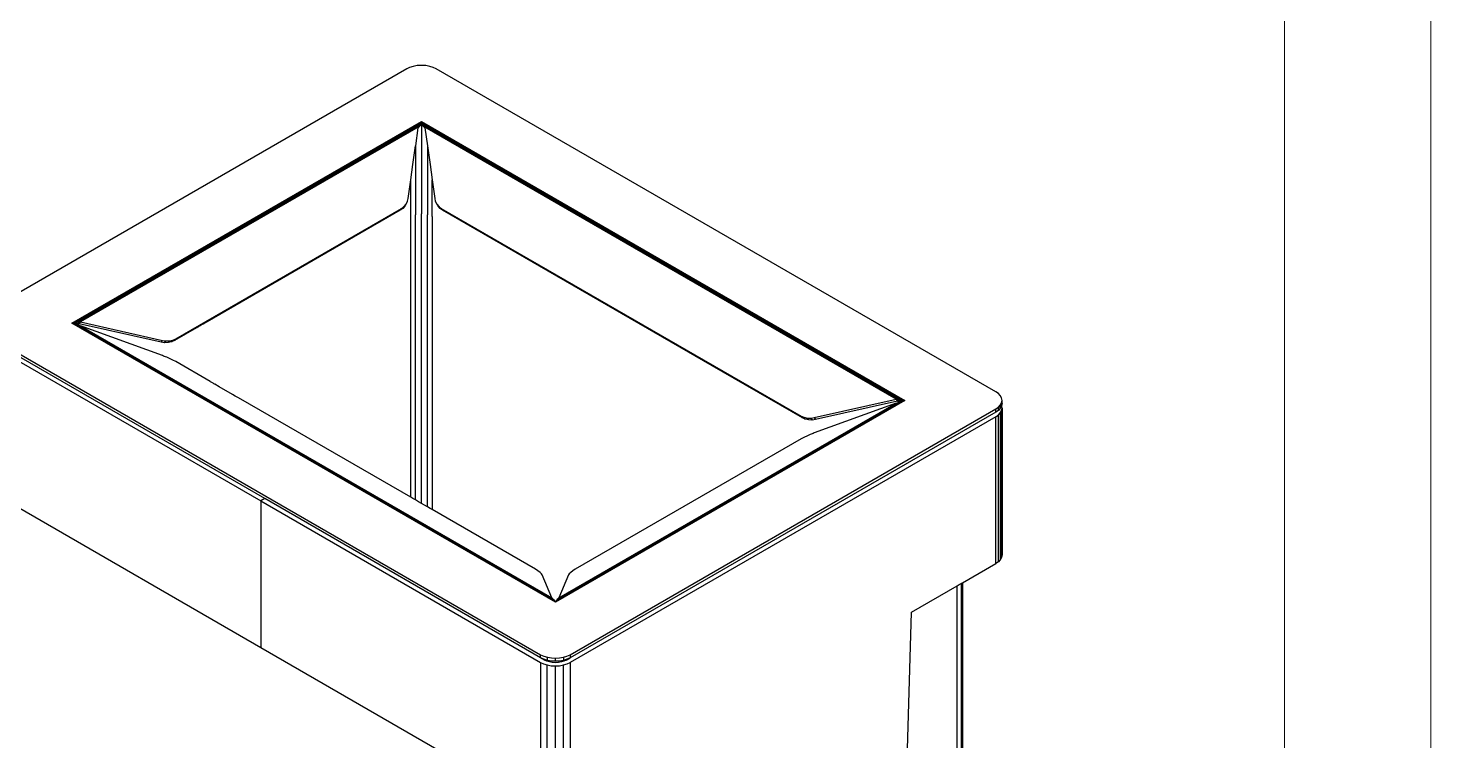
# Model space of a CAD drawing. Header units: millimetres. Extents: x 243 to 2849, y 203 to 3454.
# Drawn here: x 2109 to 2849, y 2142 to 2519 of the extents above; entities that cross this region are included whole.
import ezdxf

# ---------------------------------------------------------------- set-up
doc = ezdxf.new("R2010")
doc.units = ezdxf.units.MM
doc.layers.add('tabelka', color=155, linetype='Continuous')

msp = doc.modelspace()

# ---------------------------------------------------------------- linework, layer by layer
for p, q in [((2308.5, 2497.32), (2083.64, 2367.5)), ((2310.05, 2498.07), (2308.5, 2497.32)), ((2311.91, 2498.66), (2310.05, 2498.07)), ((2314.03, 2499.05), (2311.91, 2498.66)), ((2316.28, 2499.18), (2314.03, 2499.05)), ((2318.54, 2499.05), (2316.28, 2499.18)), ((2320.65, 2498.66), (2318.54, 2499.05)), ((2322.51, 2498.07), (2320.65, 2498.66)), ((2324.06, 2497.32), (2322.51, 2498.07)), ((2619.63, 2326.68), (2324.06, 2497.32)), ((2131.75, 2363.01), (2316.28, 2469.55)), ((2132.89, 2363.24), (2315.85, 2468.84)), ((2134.03, 2363.42), (2315.39, 2468.13)), ((2135.16, 2363.55), (2314.93, 2467.35)), ((2314.93, 2467.35), (2314.41, 2466.19)), ((2314.93, 2467.35), (2314.46, 2466.53)), ((2315.39, 2468.13), (2314.93, 2467.35)), ((2314.93, 2467.35), (2315.03, 2466.76)), ((2315.39, 2468.13), (2315.03, 2466.76)), ((2315.03, 2466.76), (2315.65, 2467.35)), ((2315.85, 2468.84), (2315.39, 2468.13)), ((2315.39, 2468.13), (2315.65, 2467.35)), ((2315.85, 2468.84), (2315.65, 2467.35)), ((2315.65, 2467.35), (2316.28, 2467.92)), ((2316.28, 2469.55), (2315.85, 2468.84)), ((2315.85, 2468.84), (2316.28, 2467.92)), ((2316.28, 2469.55), (2571.52, 2322.19)), ((2316.28, 2467.92), (2316.28, 2469.55)), ((2316.72, 2468.86), (2316.28, 2469.55)), ((2316.28, 2467.92), (2316.72, 2468.86)), ((2316.28, 2467.92), (2316.91, 2467.35)), ((2316.28, 2467.92), (2316.28, 2420.7)), ((2316.91, 2467.35), (2316.72, 2468.86)), ((2317.17, 2468.13), (2316.72, 2468.86)), ((2316.72, 2468.86), (2570.38, 2322.41)), ((2316.91, 2467.35), (2317.17, 2468.13)), ((2316.91, 2467.35), (2317.54, 2466.76)), ((2318.15, 2466.18), (2317.17, 2468.13)), ((2317.63, 2467.35), (2317.17, 2468.13)), ((2317.17, 2468.13), (2569.24, 2322.59)), ((2318.11, 2466.53), (2317.63, 2467.35)), ((2318.15, 2466.18), (2317.63, 2467.35)), ((2317.63, 2467.35), (2568.12, 2322.73)), ((2314.46, 2466.53), (2136.26, 2363.65)), ((2314.41, 2466.19), (2313.1, 2456.69)), ((2314.41, 2466.19), (2314.46, 2466.53)), ((2314.41, 2466.19), (2314.64, 2466.39)), ((2314.64, 2466.39), (2315.03, 2466.76)), ((2317.54, 2466.76), (2317.92, 2466.39)), ((2317.92, 2466.39), (2318.15, 2466.18)), ((2567.01, 2322.82), (2318.11, 2466.53)), ((2318.11, 2466.53), (2318.15, 2466.18)), ((2318.15, 2466.18), (2319.46, 2456.69)), ((2311.75, 2446.83), (2313.1, 2456.69)), ((2313.1, 2456.69), (2313.1, 2420.32)), ((2319.46, 2456.69), (2319.46, 2420.32)), ((2319.46, 2456.69), (2320.81, 2446.83)), ((2310.62, 2438.65), (2311.75, 2446.83)), ((2320.81, 2446.83), (2321.94, 2438.65)), ((2309.27, 2428.82), (2310.62, 2438.65)), ((2310.62, 2419.35), (2310.62, 2438.65)), ((2321.94, 2419.35), (2321.94, 2438.65)), ((2321.94, 2438.65), (2323.29, 2428.82)), ((2186.54, 2354.78), (2305.79, 2423.63)), ((2305.09, 2422.62), (2203.2, 2363.79)), ((2305.09, 2422.62), (2305.79, 2423.63)), ((2306.39, 2423.58), (2305.09, 2422.62)), ((2305.79, 2423.63), (2307.1, 2424.58)), ((2307.48, 2424.86), (2306.39, 2423.58)), ((2306.39, 2423.58), (2307.1, 2424.58)), ((2307.1, 2424.58), (2308.18, 2425.87)), ((2307.48, 2424.86), (2308.18, 2425.87)), ((2308.18, 2425.87), (2308.95, 2427.45)), ((2308.95, 2427.45), (2309.27, 2428.82)), ((2323.29, 2428.82), (2323.61, 2427.45)), ((2323.61, 2427.45), (2324.38, 2425.87)), ((2324.38, 2425.87), (2325.47, 2424.58)), ((2324.38, 2425.87), (2325.09, 2424.86)), ((2326.17, 2423.58), (2325.09, 2424.86)), ((2325.47, 2424.58), (2326.77, 2423.63)), ((2325.47, 2424.58), (2326.17, 2423.58)), ((2327.48, 2422.62), (2326.17, 2423.58)), ((2326.77, 2423.63), (2516.73, 2313.95)), ((2326.77, 2423.63), (2327.48, 2422.62)), ((2469.72, 2340.49), (2327.48, 2422.62)), ((2310.62, 2271.03), (2310.62, 2419.35)), ((2313.1, 2269.6), (2313.1, 2420.32)), ((2316.28, 2267.76), (2316.28, 2420.7)), ((2319.46, 2265.93), (2319.46, 2420.32)), ((2321.94, 2419.35), (2321.94, 2264.5)), ((2132.89, 2363.24), (2131.75, 2363.01)), ((2132.62, 2362.8), (2132.89, 2363.24)), ((2134.03, 2363.42), (2132.89, 2363.24)), ((2133.31, 2362.61), (2132.89, 2363.24)), ((2133.78, 2362.47), (2134.03, 2363.42)), ((2135.16, 2363.55), (2134.03, 2363.42)), ((2134.62, 2362.36), (2134.03, 2363.42)), ((2134.62, 2362.36), (2135.16, 2363.55)), ((2136.26, 2363.65), (2135.16, 2363.55)), ((2135.16, 2363.55), (2135.56, 2362.64)), ((2135.56, 2362.64), (2136.26, 2363.65)), ((2136.26, 2363.65), (2179.57, 2353.93)), ((2202.02, 2363.11), (2201.73, 2362.95)), ((2202.26, 2363.25), (2202.02, 2363.11)), ((2202.41, 2363.34), (2202.26, 2363.25)), ((2202.46, 2363.37), (2202.41, 2363.34)), ((2203.2, 2363.79), (2202.46, 2363.37)), ((2083.64, 2358.52), (2379.21, 2187.87)), ((2233.55, 2270.34), (2083.64, 2356.89)), ((2386.99, 2215.65), (2131.75, 2363.01)), ((2131.75, 2363.01), (2132.62, 2362.8)), ((2132.62, 2362.8), (2132.89, 2362.73)), ((2386.55, 2216.28), (2132.89, 2362.73)), ((2132.89, 2362.73), (2133.31, 2362.61)), ((2133.31, 2362.61), (2133.78, 2362.47)), ((2133.78, 2362.47), (2134.03, 2362.39)), ((2386.1, 2216.86), (2134.03, 2362.39)), ((2134.03, 2362.39), (2134.36, 2362.27)), ((2134.36, 2362.27), (2134.62, 2362.36)), ((2134.36, 2362.27), (2135.16, 2362)), ((2134.62, 2362.36), (2135.56, 2362.64)), ((2135.16, 2362), (2136.26, 2361.54)), ((2385.64, 2217.38), (2135.16, 2362)), ((2178.86, 2352.93), (2135.56, 2362.64)), ((2136.26, 2361.54), (2385.17, 2217.84)), ((2179.57, 2345.84), (2136.26, 2361.54)), ((2197.46, 2360.48), (2185.84, 2353.77)), ((2197.52, 2360.51), (2197.46, 2360.48)), ((2197.67, 2360.6), (2197.52, 2360.51)), ((2197.9, 2360.74), (2197.67, 2360.6)), ((2198.19, 2360.9), (2197.9, 2360.74)), ((2198.55, 2361.11), (2198.19, 2360.9)), ((2198.97, 2361.35), (2198.55, 2361.11)), ((2199.45, 2361.63), (2198.97, 2361.35)), ((2199.96, 2361.93), (2199.45, 2361.63)), ((2200.47, 2362.22), (2199.96, 2361.93)), ((2200.96, 2362.5), (2200.47, 2362.22)), ((2201.38, 2362.74), (2200.96, 2362.5)), ((2201.73, 2362.95), (2201.38, 2362.74)), ((2083.64, 2354.44), (2231.43, 2269.11)), ((2178.86, 2352.93), (2179.57, 2353.93)), ((2180.48, 2352.68), (2178.86, 2352.93)), ((2179.57, 2353.93), (2181.19, 2353.68)), ((2181.19, 2353.68), (2180.48, 2352.68)), ((2182.5, 2352.71), (2180.48, 2352.68)), ((2181.19, 2353.68), (2183.21, 2353.71)), ((2183.21, 2353.71), (2182.5, 2352.71)), ((2184.31, 2353.09), (2182.5, 2352.71)), ((2183.21, 2353.71), (2185.02, 2354.1)), ((2185.02, 2354.1), (2184.31, 2353.09)), ((2185.84, 2353.77), (2184.31, 2353.09)), ((2185.02, 2354.1), (2186.54, 2354.78)), ((2186.54, 2354.78), (2185.84, 2353.77)), ((2180.12, 2345.63), (2179.57, 2345.84)), ((2181.19, 2345.22), (2180.12, 2345.63)), ((2181.79, 2344.97), (2181.19, 2345.22)), ((2183.21, 2344.36), (2181.79, 2344.97)), ((2185.02, 2343.49), (2183.21, 2344.36)), ((2186.54, 2342.67), (2185.02, 2343.49)), ((2204.7, 2332.19), (2186.54, 2342.67)), ((2517.44, 2312.95), (2469.72, 2340.49)), ((2204.95, 2332.04), (2204.7, 2332.19)), ((2205.26, 2331.86), (2204.95, 2332.04)), ((2205.6, 2331.66), (2205.26, 2331.86)), ((2205.97, 2331.45), (2205.6, 2331.66)), ((2206.34, 2331.24), (2205.97, 2331.45)), ((2206.69, 2331.04), (2206.34, 2331.24)), ((2206.99, 2330.86), (2206.69, 2331.04)), ((2207.25, 2330.72), (2206.99, 2330.86)), ((2209.55, 2329.39), (2207.25, 2330.72)), ((2216.58, 2325.33), (2209.55, 2329.39)), ((2620.92, 2325.78), (2619.63, 2326.68)), ((2217.99, 2324.51), (2216.58, 2325.33)), ((2219.41, 2323.69), (2217.99, 2324.51)), ((2220.82, 2322.88), (2219.41, 2323.69)), ((2310.62, 2271.03), (2220.82, 2322.88)), ((2571.52, 2322.19), (2386.99, 2215.65)), ((2570.38, 2321.9), (2387.43, 2216.28)), ((2569.24, 2321.57), (2387.88, 2216.86)), ((2568.12, 2321.17), (2388.34, 2217.38)), ((2388.82, 2217.84), (2567.01, 2320.72)), ((2523.71, 2313.11), (2567.01, 2322.82)), ((2567.01, 2320.72), (2523.71, 2305.02)), ((2567.72, 2321.82), (2524.41, 2312.1)), ((2568.66, 2321.53), (2567.01, 2322.82)), ((2567.01, 2322.82), (2567.72, 2321.82)), ((2568.12, 2322.73), (2567.01, 2322.82)), ((2567.01, 2320.72), (2568.12, 2321.17)), ((2567.72, 2321.82), (2568.66, 2321.53)), ((2568.12, 2322.73), (2569.24, 2321.57)), ((2569.24, 2322.59), (2568.12, 2322.73)), ((2568.12, 2322.73), (2568.66, 2321.53)), ((2568.12, 2321.17), (2568.91, 2321.45)), ((2568.66, 2321.53), (2568.91, 2321.45)), ((2568.91, 2321.45), (2569.24, 2321.57)), ((2569.24, 2322.59), (2569.89, 2321.76)), ((2570.38, 2322.41), (2569.24, 2322.59)), ((2569.24, 2322.59), (2569.5, 2321.64)), ((2569.24, 2321.57), (2569.5, 2321.64)), ((2569.5, 2321.64), (2569.89, 2321.76)), ((2569.89, 2321.76), (2570.38, 2321.9)), ((2570.38, 2322.41), (2570.65, 2321.97)), ((2571.52, 2322.19), (2570.38, 2322.41)), ((2570.38, 2322.41), (2570.44, 2321.92)), ((2570.38, 2321.9), (2570.44, 2321.92)), ((2570.44, 2321.92), (2570.65, 2321.97)), ((2570.65, 2321.97), (2571.52, 2322.19)), ((2621.95, 2324.71), (2620.92, 2325.78)), ((2620.92, 2318.59), (2621.95, 2319.66)), ((2622.62, 2323.49), (2621.95, 2324.71)), ((2621.95, 2319.66), (2622.62, 2320.88)), ((2621.95, 2318.03), (2621.95, 2319.66)), ((2622.62, 2319.25), (2621.95, 2318.03)), ((2622.85, 2322.19), (2622.62, 2323.49)), ((2622.62, 2320.88), (2622.85, 2322.19)), ((2622.63, 2319.33), (2622.62, 2320.88)), ((2622.63, 2319.33), (2622.62, 2319.25)), ((2622.85, 2320.55), (2622.63, 2319.33)), ((2622.85, 2318.1), (2622.63, 2319.33)), ((2622.85, 2320.55), (2622.85, 2322.19)), ((2394.77, 2187.87), (2619.63, 2317.69)), ((2619.63, 2316.06), (2394.77, 2186.24)), ((2619.63, 2313.61), (2394.77, 2183.79)), ((2516.73, 2313.95), (2518.26, 2313.27)), ((2517.44, 2312.95), (2516.73, 2313.95)), ((2518.96, 2312.27), (2517.44, 2312.95)), ((2518.26, 2313.27), (2520.06, 2312.89)), ((2518.96, 2312.27), (2518.26, 2313.27)), ((2520.77, 2311.88), (2518.96, 2312.27)), ((2520.06, 2312.89), (2522.08, 2312.86)), ((2520.77, 2311.88), (2520.06, 2312.89)), ((2522.79, 2311.85), (2520.77, 2311.88)), ((2522.08, 2312.86), (2523.71, 2313.11)), ((2522.79, 2311.85), (2522.08, 2312.86)), ((2524.41, 2312.1), (2522.79, 2311.85)), ((2523.71, 2313.11), (2524.41, 2312.1)), ((2619.63, 2317.69), (2620.92, 2318.59)), ((2619.63, 2316.06), (2619.63, 2317.69)), ((2620.92, 2316.95), (2619.63, 2316.06)), ((2619.63, 2313.61), (2620.92, 2314.5)), ((2619.63, 2236.05), (2619.63, 2313.61)), ((2620.92, 2316.95), (2620.92, 2318.59)), ((2621.95, 2318.03), (2620.92, 2316.95)), ((2620.92, 2314.5), (2621.95, 2315.58)), ((2620.92, 2236.94), (2620.92, 2314.5)), ((2621.95, 2315.58), (2622.62, 2316.8)), ((2621.95, 2315.58), (2621.95, 2238.01)), ((2622.62, 2316.8), (2622.85, 2318.1)), ((2622.62, 2316.8), (2622.62, 2239.23)), ((2622.85, 2318.1), (2622.85, 2240.54)), ((2521.48, 2304.14), (2520.06, 2303.54)), ((2522.08, 2304.4), (2521.48, 2304.14)), ((2523.16, 2304.81), (2522.08, 2304.4)), ((2523.71, 2305.02), (2523.16, 2304.81)), ((2516.73, 2301.84), (2397.48, 2232.99)), ((2518.26, 2302.67), (2516.73, 2301.84)), ((2520.06, 2303.54), (2518.26, 2302.67)), ((2233.55, 2270.34), (2231.43, 2269.11)), ((2231.43, 2269.11), (2379.21, 2183.79)), ((2231.43, 2269.11), (2231.43, 2191.55)), ((2379.21, 2186.24), (2233.55, 2270.34)), ((2311.75, 2270.38), (2310.62, 2271.03)), ((2313.1, 2269.6), (2311.75, 2270.38)), ((2314.64, 2268.71), (2313.1, 2269.6)), ((2316.28, 2267.76), (2314.64, 2268.71)), ((2317.92, 2266.82), (2316.28, 2267.76)), ((2319.46, 2265.93), (2317.92, 2266.82)), ((2231.43, 2191.55), (2104.15, 2265.03)), ((2320.81, 2265.15), (2319.46, 2265.93)), ((2321.94, 2264.5), (2320.81, 2265.15)), ((2376.5, 2232.99), (2321.94, 2264.5)), ((2621.95, 2238.01), (2620.92, 2236.94)), ((2622.62, 2239.23), (2621.95, 2238.01)), ((2622.85, 2240.54), (2622.62, 2239.23)), ((2377.81, 2232.19), (2376.5, 2232.99)), ((2378.89, 2231.38), (2377.81, 2232.19)), ((2379.66, 2230.63), (2378.89, 2231.38)), ((2379.98, 2230.13), (2379.66, 2230.63)), ((2385.17, 2217.84), (2379.98, 2230.13)), ((2394, 2230.13), (2388.82, 2217.84)), ((2394.32, 2230.63), (2394, 2230.13)), ((2395.09, 2231.38), (2394.32, 2230.63)), ((2396.18, 2232.19), (2395.09, 2231.38)), ((2397.48, 2232.99), (2396.18, 2232.19)), ((2602.05, 2225.9), (2619.63, 2236.05)), ((2620.92, 2236.94), (2619.63, 2236.05)), ((2575.09, 2210.33), (2599.12, 2224.21)), ((2599.12, 2224.21), (2600.29, 2224.88)), ((2599.12, 1712.26), (2599.12, 2224.21)), ((2600.29, 2224.88), (2601.23, 2225.42)), ((2601.23, 2225.42), (2601.84, 2225.77)), ((2601.23, 2225.42), (2601.23, 1714.05)), ((2601.84, 2225.77), (2602.05, 2225.9)), ((2602.05, 2225.9), (2602.05, 1716.35)), ((2385.17, 2217.84), (2385.64, 2217.38)), ((2385.64, 2217.38), (2386.1, 2216.86)), ((2386.1, 2216.86), (2386.55, 2216.28)), ((2386.55, 2216.28), (2386.99, 2215.65)), ((2386.99, 2215.65), (2387.43, 2216.28)), ((2387.43, 2216.28), (2387.88, 2216.86)), ((2387.88, 2216.86), (2388.34, 2217.38)), ((2388.34, 2217.38), (2388.82, 2217.84)), ((2559.38, 1689.32), (2575.09, 2210.33)), ((2379.21, 2106.22), (2231.43, 2191.55)), ((2379.21, 2187.87), (2380.86, 2187.09)), ((2379.21, 2186.24), (2379.21, 2187.87)), ((2380.86, 2185.46), (2379.21, 2186.24)), ((2381.34, 2185.01), (2379.21, 2186.24)), ((2380.86, 2187.09), (2382.78, 2186.5)), ((2382.78, 2184.86), (2380.86, 2185.46)), ((2382.78, 2186.5), (2384.87, 2186.13)), ((2382.78, 2184.86), (2382.78, 2186.5)), ((2384.87, 2186.13), (2386.99, 2186.01)), ((2386.99, 2186.01), (2389.12, 2186.13)), ((2386.99, 2184.38), (2386.99, 2186.01)), ((2389.12, 2186.13), (2391.2, 2186.5)), ((2391.2, 2186.5), (2393.12, 2187.09)), ((2391.2, 2186.5), (2391.2, 2184.86)), ((2393.12, 2185.46), (2391.2, 2184.86)), ((2392.65, 2185.01), (2394.77, 2186.24)), ((2393.12, 2187.09), (2394.77, 2187.87)), ((2394.77, 2186.24), (2393.12, 2185.46)), ((2394.77, 2187.87), (2394.77, 2186.24)), ((2379.21, 2183.79), (2380.76, 2183.05)), ((2379.21, 2183.79), (2379.21, 2106.22)), ((2380.76, 2183.05), (2382.62, 2182.45)), ((2382.46, 2184.47), (2381.34, 2185.01)), ((2383.81, 2184.04), (2382.46, 2184.47)), ((2382.62, 2182.45), (2384.74, 2182.06)), ((2382.62, 2104.88), (2382.62, 2182.45)), ((2384.87, 2184.5), (2382.78, 2184.86)), ((2385.35, 2183.76), (2383.81, 2184.04)), ((2384.74, 2182.06), (2386.99, 2181.93)), ((2386.99, 2184.38), (2384.87, 2184.5)), ((2386.99, 2183.66), (2385.35, 2183.76)), ((2389.12, 2184.5), (2386.99, 2184.38)), ((2388.63, 2183.76), (2386.99, 2183.66)), ((2386.99, 2181.93), (2389.25, 2182.06)), ((2386.99, 2104.36), (2386.99, 2181.93)), ((2390.17, 2184.04), (2388.63, 2183.76)), ((2391.2, 2184.86), (2389.12, 2184.5)), ((2389.25, 2182.06), (2391.36, 2182.45)), ((2391.52, 2184.47), (2390.17, 2184.04)), ((2391.36, 2182.45), (2393.22, 2183.05)), ((2391.36, 2104.88), (2391.36, 2182.45)), ((2392.65, 2185.01), (2391.52, 2184.47)), ((2393.22, 2183.05), (2394.77, 2183.79)), ((2394.77, 2183.79), (2394.77, 2106.22))]:
    msp.add_line(p, q)
at = {"layer": 'tabelka', "lineweight": 5}
for points in [[(243.31, 3453.72), (2849.33, 3453.72), (2849.33, 202.92), (243.31, 202.92)], [(320.71, 3376.32), (2771.93, 3376.32), (2771.93, 280.32), (320.71, 280.32)]]:
    msp.add_lwpolyline(points, close=True, dxfattribs=at)

doc.saveas('drawing.dxf')
